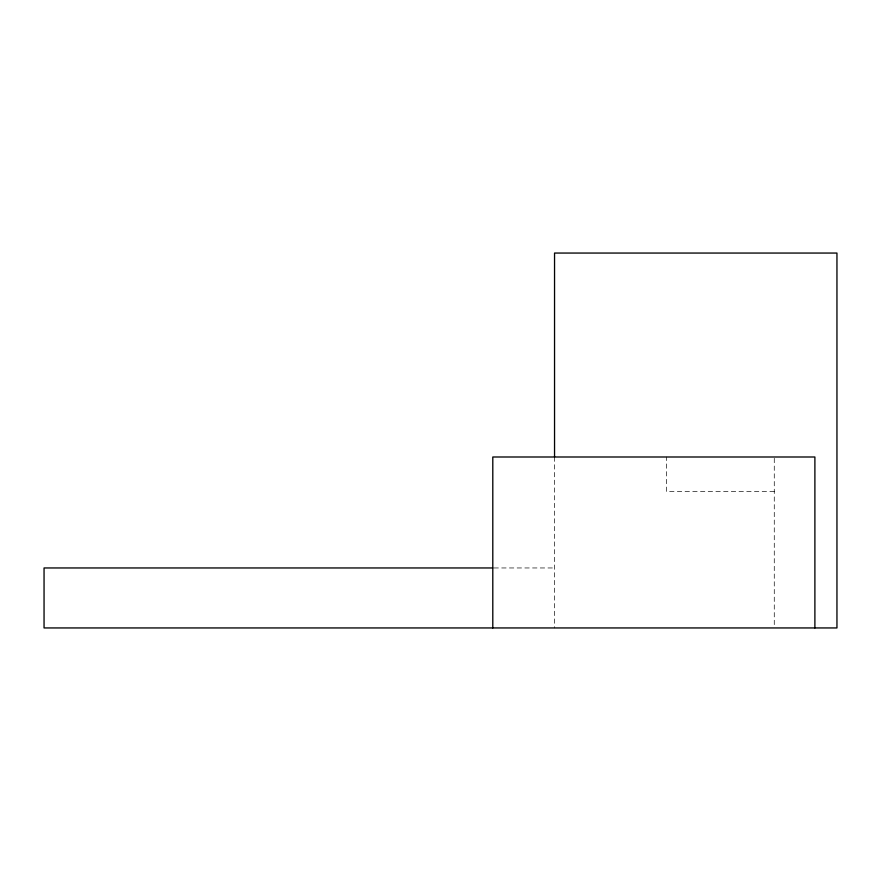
<?xml version="1.0" encoding="UTF-8"?>
<svg xmlns="http://www.w3.org/2000/svg" width="881" height="881" viewBox="0 0 881 881"><rect width="100%" height="100%" fill="white"/><g stroke="black" fill="none" stroke-linecap="round" stroke-linejoin="round"><path stroke-width="0.66" stroke-dasharray="4.41 3.3" d="M774.267 491.488L666.377 491.488L666.377 456.997M493.999 567.959L554.545 567.959M774.267 458.318L774.267 626.578M554.545 456.997L554.545 627.944"/><path stroke-width="1.32" d="M492.798 567.959L44.05 567.959L44.05 627.944L836.95 627.944L836.95 253.056L554.545 253.056L554.545 456.997M814.892 627.944L814.892 456.997L492.798 456.997L492.798 627.944"/></g></svg>
